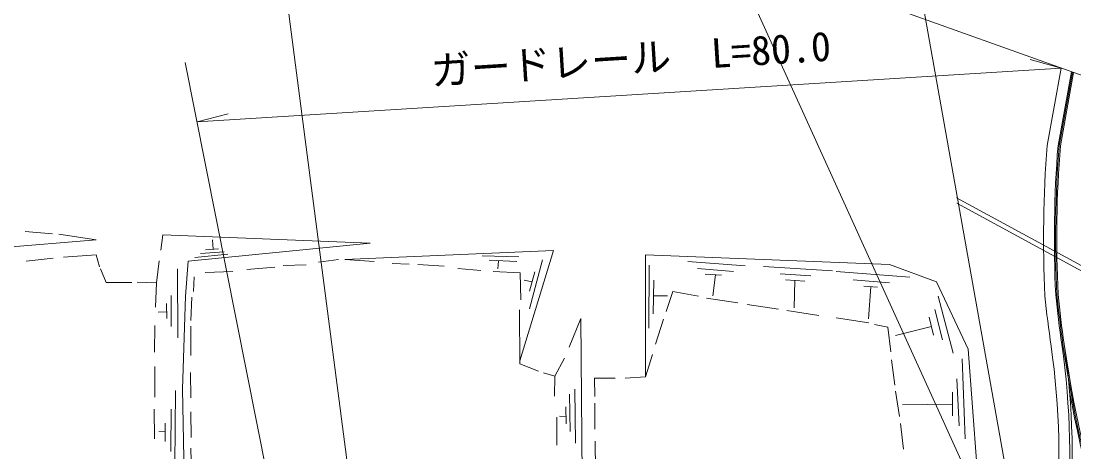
# Model space of a CAD drawing. Units: millimetres, scale not verified. Extents: x 40000 to 680000, y 20000 to 380000.
# Drawn here: x 392034 to 457659, y 312280 to 339131 of the extents above; entities that cross this region are included whole.
import ezdxf
from ezdxf.enums import TextEntityAlignment as Align

# ---------------------------------------------------------------- set-up
doc = ezdxf.new("R2010")
doc.units = ezdxf.units.MM
doc.header["$LTSCALE"] = 1000
doc.layers.add('M-WORK', color=1, linetype='Continuous', lineweight=13)
doc.styles.add('ＭＳ ゴシック', font='')
doc.styles.get('ＭＳ ゴシック').set_extended_font_data('MS Gothic')

msp = doc.modelspace()

# ---------------------------------------------------------------- linework, layer by layer
at = {"layer": 'M-WORK'}
for p, q in [((407959, 345552), (416237, 281715)), ((455041, 302037), (435708, 344598)), ((455041, 302037), (447447, 344731)), ((464996, 333286), (442649, 341289)), ((456861, 336199), (454932, 336726)), ((402268, 336549), (413262, 281154)), ((403004, 332842), (456861, 336199)), ((456861, 336199), (455991, 331376)), ((457497, 335971), (456666, 331369)), ((457568, 335946), (456740, 331360)), ((457640, 335920), (456815, 331350)), ((403004, 332842), (404938, 333351)), ((450345, 328124), (467110, 318998)), ((450350, 327780), (467185, 318615)), ((392286, 326025), (393989, 325875)), ((403535, 324881), (404335, 324942)), ((404012, 324918), (403973, 325490)), ((392351, 324176), (394027, 324353)), ((402865, 324402), (404924, 324607)), ((403221, 324642), (404698, 324758)), ((411825, 324271), (410576, 324112)), ((420769, 324497), (423060, 324449)), ((421206, 324223), (422944, 324148)), ((421789, 324198), (421760, 323696)), ((423730, 321193), (424544, 324250)), ((401801, 319390), (401781, 323699)), ((407860, 323797), (406096, 323654)), ((409796, 323948), (408373, 323893)), ((416228, 323980), (415161, 324021)), ((418413, 323867), (416772, 323970)), ((420698, 323594), (419262, 323717)), ((431170, 319989), (431181, 323929)), ((433588, 324148), (437172, 323868)), ((434204, 323703), (436440, 323526)), ((438315, 323833), (442603, 323560)), ((402825, 323188), (402788, 322276)), ((405241, 323524), (403510, 323462)), ((423892, 322886), (423388, 322992)), ((423730, 322301), (424065, 323512)), ((431427, 320882), (431478, 322985)), ((434683, 323355), (435702, 323300)), ((435319, 323320), (435155, 322007)), ((439347, 323389), (441269, 323252)), ((439676, 323013), (440886, 322924)), ((440259, 322970), (440230, 321262)), ((442844, 323517), (447422, 323165)), ((443888, 322997), (446163, 322819)), ((400477, 322814), (400415, 321310)), ((444558, 322609), (445415, 322550)), ((444992, 322579), (444859, 320580)), ((401382, 320088), (401396, 322030)), ((402674, 321916), (402615, 320479)), ((431455, 322017), (432323, 322011)), ((434759, 321862), (436715, 321575)), ((450133, 318442), (449194, 321981)), ((401109, 321014), (400570, 321000)), ((401117, 320599), (401099, 321538)), ((437283, 321472), (439239, 321185)), ((439765, 321089), (441756, 320774)), ((449471, 319273), (448994, 321166)), ((431588, 319006), (432081, 320561)), ((442836, 320631), (444868, 320330)), ((448902, 319550), (448640, 320689)), ((400365, 320158), (400358, 318503)), ((402620, 320128), (402622, 318288)), ((448774, 320106), (446532, 319534)), ((430965, 316952), (431388, 318345)), ((446280, 318028), (446492, 316435)), ((450687, 318078), (450882, 313091)), ((400379, 317600), (400379, 315692)), ((402604, 317240), (402624, 315653)), ((425300, 317006), (424603, 317218)), ((450369, 316826), (450502, 313912)), ((401626, 311452), (401667, 316109)), ((426265, 313547), (426224, 315876)), ((426583, 312819), (426542, 316184)), ((446533, 316065), (446786, 314492)), ((450082, 315995), (450092, 314538)), ((426009, 314039), (425998, 315086)), ((427805, 313703), (427798, 315310)), ((450087, 315267), (446973, 315225)), ((400337, 314953), (400358, 313099)), ((401360, 312313), (401380, 314950)), ((402617, 314777), (402638, 313190)), ((425427, 312694), (425427, 314452)), ((426004, 314498), (425595, 314505)), ((401011, 312929), (401021, 314068)), ((446856, 314048), (447043, 312443)), ((401016, 313534), (400621, 313575)), ((402611, 312506), (402658, 310913)), ((427832, 311138), (427812, 312944))]:
    msp.add_line(p, q, dxfattribs=at)
for points in [[(394392, 325854), (396711, 325506), (390692, 325001), (387563, 324437), (384439, 317624), (380751, 310868), (373539, 300605), (360573, 288321), (359558, 285591)], [(400742, 324844), (400879, 325801), (413799, 325292), (402457, 324168), (402275, 321986), (402091, 316201), (402576, 291405), (409798, 289464), (427196, 288618), (426928, 320602), (426189, 318805)], [(394670, 324422), (396722, 324559), (396920, 323820)], [(399280, 322856), (400477, 322814), (400641, 324189)], [(414053, 324144), (412219, 324280), (425222, 324838), (423117, 317961)], [(429679, 316884), (430965, 316952), (430959, 324571), (446155, 323952), (449090, 322879), (451063, 318677), (451869, 307833)], [(396989, 323683), (397344, 322835), (398931, 322842)], [(423181, 321761), (423147, 323450), (421464, 323519)], [(432250, 321038), (432659, 322279), (434253, 321978)], [(424281, 317314), (423118, 317765), (423103, 321139)], [(445224, 320214), (446065, 320063), (446243, 318528)], [(425902, 318121), (425300, 317006), (425287, 315747)], [(427791, 315734), (427785, 316877), (429064, 316884)]]:
    msp.add_lwpolyline(points, dxfattribs=at)
for centre, radius, start, end in [((529766, 325595), 74002, 175.51932, 182.77925), ((529765, 325596), 73327, 175.48463, 182.75094), ((529765, 325596), 73252, 175.48725, 182.74939), ((529765, 325596), 73177, 175.48987, 182.74783), ((531712, 329701), 76250, 185.79131, 188.16029), ((531712, 329701), 75575, 185.7898, 188.16029), ((531712, 329701), 75500, 185.79131, 188.16029), ((531712, 329701), 75425, 185.79283, 188.16029), ((407978, 311958), 49425, 354.55318, 8.16029), ((531712, 329701), 75500, 188.16029, 210.34665), ((407978, 311958), 49575, 354.55318, 8.16029), ((531712, 329701), 75425, 188.16029, 210.34465), ((407978, 311958), 48750, 354.55318, 8.16029), ((531712, 329701), 75575, 190.43209, 210.34864)]:
    msp.add_arc(centre, radius, start, end, dxfattribs=at)

# ---------------------------------------------------------------- texts
at = {"layer": 'M-WORK', "style": 'ＭＳ ゴシック'}
msp.add_text('ガードレール\u3000L=80.0', height=1833, rotation=3.566, dxfattribs=at).set_placement((417663, 334566), align=Align.BOTTOM_LEFT)

doc.saveas('drawing.dxf')
